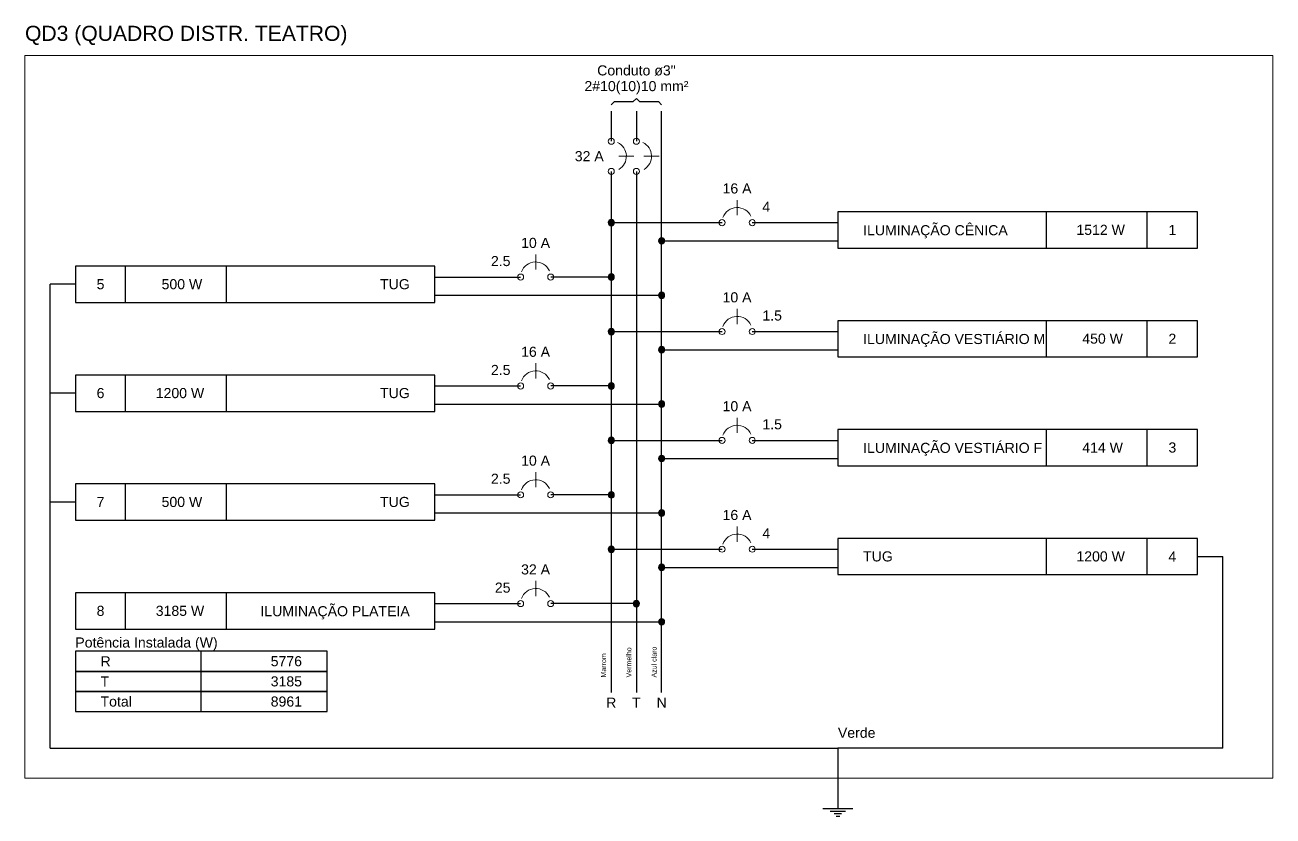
# Model space of a CAD drawing. Header units: millimetres. Extents: x -395 to 1008, y 9 to 692.
# Drawn here: x 101.82 to 114.94, y 16.09 to 24.4 of the extents above; entities that cross this region are included whole.
import ezdxf

# ---------------------------------------------------------------- set-up
doc = ezdxf.new("R2010")
doc.units = ezdxf.units.MM
doc.header["$LTSCALE"] = 0.1
doc.header["$MEASUREMENT"] = 0
for name, color, linetype, lineweight in [('.10', 200, 'Continuous', 5), ('.30', 50, 'Continuous', 5), ('.40 Interno parede', 27, 'Continuous', 5)]:
    doc.layers.add(name, color=color, linetype=linetype, lineweight=lineweight)
doc.layers.add('DI-Linhas_do_diagrama', color=9, linetype='Continuous')
doc.layers.add('DI-Textos_do_diagrama', color=7, linetype='Continuous')
doc.styles.add('Arial', font='arial.ttf')

msp = doc.modelspace()

# ---------------------------------------------------------------- hatches: boundary and pattern name
at = {"layer": 'DI-Linhas_do_diagrama', "linetype": 'Continuous'}
for points in [[(108.014, 22.323), (108.013, 22.326), (108.013, 22.328), (108.013, 22.331), (108.012, 22.334), (108.011, 22.336), (108.009, 22.339), (108.008, 22.341), (108.006, 22.343), (108.004, 22.345), (108.002, 22.347), (108, 22.349), (107.998, 22.35), (107.995, 22.352), (107.993, 22.353), (107.99, 22.353), (107.987, 22.354), (107.985, 22.354), (107.982, 22.355), (107.979, 22.354), (107.976, 22.354), (107.974, 22.353), (107.971, 22.353), (107.968, 22.352), (107.966, 22.35), (107.964, 22.349), (107.961, 22.347), (107.959, 22.345), (107.957, 22.343), (107.956, 22.341), (107.954, 22.339), (107.953, 22.336), (107.952, 22.334), (107.951, 22.331), (107.951, 22.328), (107.95, 22.326), (107.95, 22.323), (107.982, 22.323)], [(107.95, 22.323), (107.95, 22.32), (107.951, 22.317), (107.951, 22.315), (107.952, 22.312), (107.953, 22.309), (107.954, 22.307), (107.956, 22.305), (107.957, 22.302), (107.959, 22.3), (107.961, 22.298), (107.964, 22.297), (107.966, 22.295), (107.968, 22.294), (107.971, 22.293), (107.974, 22.292), (107.976, 22.291), (107.979, 22.291), (107.982, 22.291), (107.985, 22.291), (107.987, 22.291), (107.99, 22.292), (107.993, 22.293), (107.995, 22.294), (107.998, 22.295), (108, 22.297), (108.002, 22.298), (108.004, 22.3), (108.006, 22.302), (108.008, 22.305), (108.009, 22.307), (108.011, 22.309), (108.012, 22.312), (108.013, 22.315), (108.013, 22.317), (108.013, 22.32), (108.014, 22.323), (107.982, 22.323)], [(108.543, 22.132), (108.543, 22.135), (108.543, 22.138), (108.542, 22.14), (108.541, 22.143), (108.54, 22.146), (108.539, 22.148), (108.537, 22.15), (108.536, 22.153), (108.534, 22.155), (108.532, 22.156), (108.53, 22.158), (108.527, 22.16), (108.525, 22.161), (108.522, 22.162), (108.52, 22.163), (108.517, 22.163), (108.514, 22.164), (108.511, 22.164), (108.509, 22.164), (108.506, 22.163), (108.503, 22.163), (108.5, 22.162), (108.498, 22.161), (108.495, 22.16), (108.493, 22.158), (108.491, 22.156), (108.489, 22.155), (108.487, 22.153), (108.485, 22.15), (108.484, 22.148), (108.483, 22.146), (108.481, 22.143), (108.481, 22.14), (108.48, 22.138), (108.48, 22.135), (108.48, 22.132), (108.511, 22.132)], [(108.48, 22.132), (108.48, 22.129), (108.48, 22.127), (108.481, 22.124), (108.481, 22.121), (108.483, 22.119), (108.484, 22.116), (108.485, 22.114), (108.487, 22.112), (108.489, 22.11), (108.491, 22.108), (108.493, 22.106), (108.495, 22.105), (108.498, 22.103), (108.5, 22.102), (108.503, 22.101), (108.506, 22.101), (108.509, 22.101), (108.511, 22.1), (108.514, 22.101), (108.517, 22.101), (108.52, 22.101), (108.522, 22.102), (108.525, 22.103), (108.527, 22.105), (108.53, 22.106), (108.532, 22.108), (108.534, 22.11), (108.536, 22.112), (108.537, 22.114), (108.539, 22.116), (108.54, 22.119), (108.541, 22.121), (108.542, 22.124), (108.543, 22.127), (108.543, 22.129), (108.543, 22.132), (108.511, 22.132)], [(108.014, 21.751), (108.013, 21.754), (108.013, 21.756), (108.013, 21.759), (108.012, 21.762), (108.011, 21.764), (108.009, 21.767), (108.008, 21.769), (108.006, 21.771), (108.004, 21.773), (108.002, 21.775), (108, 21.777), (107.998, 21.778), (107.995, 21.78), (107.993, 21.781), (107.99, 21.782), (107.987, 21.782), (107.985, 21.783), (107.982, 21.783), (107.979, 21.783), (107.976, 21.782), (107.974, 21.782), (107.971, 21.781), (107.968, 21.78), (107.966, 21.778), (107.964, 21.777), (107.961, 21.775), (107.959, 21.773), (107.957, 21.771), (107.956, 21.769), (107.954, 21.767), (107.953, 21.764), (107.952, 21.762), (107.951, 21.759), (107.951, 21.756), (107.95, 21.754), (107.95, 21.751), (107.982, 21.751)], [(107.95, 21.751), (107.95, 21.748), (107.951, 21.745), (107.951, 21.743), (107.952, 21.74), (107.953, 21.737), (107.954, 21.735), (107.956, 21.733), (107.957, 21.73), (107.959, 21.728), (107.961, 21.727), (107.964, 21.725), (107.966, 21.723), (107.968, 21.722), (107.971, 21.721), (107.974, 21.72), (107.976, 21.72), (107.979, 21.719), (107.982, 21.719), (107.985, 21.719), (107.987, 21.72), (107.99, 21.72), (107.993, 21.721), (107.995, 21.722), (107.998, 21.723), (108, 21.725), (108.002, 21.727), (108.004, 21.728), (108.006, 21.73), (108.008, 21.733), (108.009, 21.735), (108.011, 21.737), (108.012, 21.74), (108.013, 21.743), (108.013, 21.745), (108.013, 21.748), (108.014, 21.751), (107.982, 21.751)], [(108.543, 21.56), (108.543, 21.563), (108.543, 21.566), (108.542, 21.569), (108.541, 21.571), (108.54, 21.574), (108.539, 21.576), (108.537, 21.579), (108.536, 21.581), (108.534, 21.583), (108.532, 21.585), (108.53, 21.586), (108.527, 21.588), (108.525, 21.589), (108.522, 21.59), (108.52, 21.591), (108.517, 21.592), (108.514, 21.592), (108.511, 21.592), (108.509, 21.592), (108.506, 21.592), (108.503, 21.591), (108.5, 21.59), (108.498, 21.589), (108.495, 21.588), (108.493, 21.586), (108.491, 21.585), (108.489, 21.583), (108.487, 21.581), (108.485, 21.579), (108.484, 21.576), (108.483, 21.574), (108.481, 21.571), (108.481, 21.569), (108.48, 21.566), (108.48, 21.563), (108.48, 21.56), (108.511, 21.56)], [(108.48, 21.56), (108.48, 21.558), (108.48, 21.555), (108.481, 21.552), (108.481, 21.549), (108.483, 21.547), (108.484, 21.544), (108.485, 21.542), (108.487, 21.54), (108.489, 21.538), (108.491, 21.536), (108.493, 21.534), (108.495, 21.533), (108.498, 21.532), (108.5, 21.53), (108.503, 21.53), (108.506, 21.529), (108.509, 21.529), (108.511, 21.529), (108.514, 21.529), (108.517, 21.529), (108.52, 21.53), (108.522, 21.53), (108.525, 21.532), (108.527, 21.533), (108.53, 21.534), (108.532, 21.536), (108.534, 21.538), (108.536, 21.54), (108.537, 21.542), (108.539, 21.544), (108.54, 21.547), (108.541, 21.549), (108.542, 21.552), (108.543, 21.555), (108.543, 21.558), (108.543, 21.56), (108.511, 21.56)], [(108.014, 21.179), (108.013, 21.182), (108.013, 21.185), (108.013, 21.187), (108.012, 21.19), (108.011, 21.192), (108.009, 21.195), (108.008, 21.197), (108.006, 21.199), (108.004, 21.202), (108.002, 21.203), (108, 21.205), (107.998, 21.207), (107.995, 21.208), (107.993, 21.209), (107.99, 21.21), (107.987, 21.21), (107.985, 21.211), (107.982, 21.211), (107.979, 21.211), (107.976, 21.21), (107.974, 21.21), (107.971, 21.209), (107.968, 21.208), (107.966, 21.207), (107.964, 21.205), (107.961, 21.203), (107.959, 21.202), (107.957, 21.199), (107.956, 21.197), (107.954, 21.195), (107.953, 21.192), (107.952, 21.19), (107.951, 21.187), (107.951, 21.185), (107.95, 21.182), (107.95, 21.179), (107.982, 21.179)], [(107.95, 21.179), (107.95, 21.176), (107.951, 21.174), (107.951, 21.171), (107.952, 21.168), (107.953, 21.166), (107.954, 21.163), (107.956, 21.161), (107.957, 21.159), (107.959, 21.157), (107.961, 21.155), (107.964, 21.153), (107.966, 21.152), (107.968, 21.15), (107.971, 21.149), (107.974, 21.148), (107.976, 21.148), (107.979, 21.147), (107.982, 21.147), (107.985, 21.147), (107.987, 21.148), (107.99, 21.148), (107.993, 21.149), (107.995, 21.15), (107.998, 21.152), (108, 21.153), (108.002, 21.155), (108.004, 21.157), (108.006, 21.159), (108.008, 21.161), (108.009, 21.163), (108.011, 21.166), (108.012, 21.168), (108.013, 21.171), (108.013, 21.174), (108.013, 21.176), (108.014, 21.179), (107.982, 21.179)], [(108.543, 20.988), (108.543, 20.991), (108.543, 20.994), (108.542, 20.997), (108.541, 20.999), (108.54, 21.002), (108.539, 21.004), (108.537, 21.007), (108.536, 21.009), (108.534, 21.011), (108.532, 21.013), (108.53, 21.014), (108.527, 21.016), (108.525, 21.017), (108.522, 21.018), (108.52, 21.019), (108.517, 21.02), (108.514, 21.02), (108.511, 21.02), (108.509, 21.02), (108.506, 21.02), (108.503, 21.019), (108.5, 21.018), (108.498, 21.017), (108.495, 21.016), (108.493, 21.014), (108.491, 21.013), (108.489, 21.011), (108.487, 21.009), (108.485, 21.007), (108.484, 21.004), (108.483, 21.002), (108.481, 20.999), (108.481, 20.997), (108.48, 20.994), (108.48, 20.991), (108.48, 20.988), (108.511, 20.988)], [(108.48, 20.988), (108.48, 20.986), (108.48, 20.983), (108.481, 20.98), (108.481, 20.978), (108.483, 20.975), (108.484, 20.973), (108.485, 20.97), (108.487, 20.968), (108.489, 20.966), (108.491, 20.964), (108.493, 20.962), (108.495, 20.961), (108.498, 20.96), (108.5, 20.959), (108.503, 20.958), (108.506, 20.957), (108.509, 20.957), (108.511, 20.957), (108.514, 20.957), (108.517, 20.957), (108.52, 20.958), (108.522, 20.959), (108.525, 20.96), (108.527, 20.961), (108.53, 20.962), (108.532, 20.964), (108.534, 20.966), (108.536, 20.968), (108.537, 20.97), (108.539, 20.973), (108.54, 20.975), (108.541, 20.978), (108.542, 20.98), (108.543, 20.983), (108.543, 20.986), (108.543, 20.988), (108.511, 20.988)], [(108.014, 20.607), (108.013, 20.61), (108.013, 20.613), (108.013, 20.615), (108.012, 20.618), (108.011, 20.621), (108.009, 20.623), (108.008, 20.625), (108.006, 20.628), (108.004, 20.63), (108.002, 20.632), (108, 20.633), (107.998, 20.635), (107.995, 20.636), (107.993, 20.637), (107.99, 20.638), (107.987, 20.638), (107.985, 20.639), (107.982, 20.639), (107.979, 20.639), (107.976, 20.638), (107.974, 20.638), (107.971, 20.637), (107.968, 20.636), (107.966, 20.635), (107.964, 20.633), (107.961, 20.632), (107.959, 20.63), (107.957, 20.628), (107.956, 20.625), (107.954, 20.623), (107.953, 20.621), (107.952, 20.618), (107.951, 20.615), (107.951, 20.613), (107.95, 20.61), (107.95, 20.607), (107.982, 20.607)], [(107.95, 20.607), (107.95, 20.604), (107.951, 20.602), (107.951, 20.599), (107.952, 20.596), (107.953, 20.594), (107.954, 20.591), (107.956, 20.589), (107.957, 20.587), (107.959, 20.585), (107.961, 20.583), (107.964, 20.581), (107.966, 20.58), (107.968, 20.578), (107.971, 20.577), (107.974, 20.577), (107.976, 20.576), (107.979, 20.576), (107.982, 20.575), (107.985, 20.576), (107.987, 20.576), (107.99, 20.577), (107.993, 20.577), (107.995, 20.578), (107.998, 20.58), (108, 20.581), (108.002, 20.583), (108.004, 20.585), (108.006, 20.587), (108.008, 20.589), (108.009, 20.591), (108.011, 20.594), (108.012, 20.596), (108.013, 20.599), (108.013, 20.602), (108.013, 20.604), (108.014, 20.607), (107.982, 20.607)], [(108.543, 20.417), (108.543, 20.419), (108.543, 20.422), (108.542, 20.425), (108.541, 20.427), (108.54, 20.43), (108.539, 20.432), (108.537, 20.435), (108.536, 20.437), (108.534, 20.439), (108.532, 20.441), (108.53, 20.443), (108.527, 20.444), (108.525, 20.445), (108.522, 20.446), (108.52, 20.447), (108.517, 20.448), (108.514, 20.448), (108.511, 20.448), (108.509, 20.448), (108.506, 20.448), (108.503, 20.447), (108.5, 20.446), (108.498, 20.445), (108.495, 20.444), (108.493, 20.443), (108.491, 20.441), (108.489, 20.439), (108.487, 20.437), (108.485, 20.435), (108.484, 20.432), (108.483, 20.43), (108.481, 20.427), (108.481, 20.425), (108.48, 20.422), (108.48, 20.419), (108.48, 20.417), (108.511, 20.417)], [(108.48, 20.417), (108.48, 20.414), (108.48, 20.411), (108.481, 20.408), (108.481, 20.406), (108.483, 20.403), (108.484, 20.401), (108.485, 20.398), (108.487, 20.396), (108.489, 20.394), (108.491, 20.392), (108.493, 20.391), (108.495, 20.389), (108.498, 20.388), (108.5, 20.387), (108.503, 20.386), (108.506, 20.385), (108.509, 20.385), (108.511, 20.385), (108.514, 20.385), (108.517, 20.385), (108.52, 20.386), (108.522, 20.387), (108.525, 20.388), (108.527, 20.389), (108.53, 20.391), (108.532, 20.392), (108.534, 20.394), (108.536, 20.396), (108.537, 20.398), (108.539, 20.401), (108.54, 20.403), (108.541, 20.406), (108.542, 20.408), (108.543, 20.411), (108.543, 20.414), (108.543, 20.417), (108.511, 20.417)], [(108.014, 20.035), (108.013, 20.038), (108.013, 20.041), (108.013, 20.044), (108.012, 20.046), (108.011, 20.049), (108.009, 20.051), (108.008, 20.054), (108.006, 20.056), (108.004, 20.058), (108.002, 20.06), (108, 20.061), (107.998, 20.063), (107.995, 20.064), (107.993, 20.065), (107.99, 20.066), (107.987, 20.067), (107.985, 20.067), (107.982, 20.067), (107.979, 20.067), (107.976, 20.067), (107.974, 20.066), (107.971, 20.065), (107.968, 20.064), (107.966, 20.063), (107.964, 20.061), (107.961, 20.06), (107.959, 20.058), (107.957, 20.056), (107.956, 20.054), (107.954, 20.051), (107.953, 20.049), (107.952, 20.046), (107.951, 20.044), (107.951, 20.041), (107.95, 20.038), (107.95, 20.035), (107.982, 20.035)], [(107.95, 20.035), (107.95, 20.033), (107.951, 20.03), (107.951, 20.027), (107.952, 20.024), (107.953, 20.022), (107.954, 20.019), (107.956, 20.017), (107.957, 20.015), (107.959, 20.013), (107.961, 20.011), (107.964, 20.009), (107.966, 20.008), (107.968, 20.007), (107.971, 20.005), (107.974, 20.005), (107.976, 20.004), (107.979, 20.004), (107.982, 20.004), (107.985, 20.004), (107.987, 20.004), (107.99, 20.005), (107.993, 20.005), (107.995, 20.007), (107.998, 20.008), (108, 20.009), (108.002, 20.011), (108.004, 20.013), (108.006, 20.015), (108.008, 20.017), (108.009, 20.019), (108.011, 20.022), (108.012, 20.024), (108.013, 20.027), (108.013, 20.03), (108.013, 20.033), (108.014, 20.035), (107.982, 20.035)], [(108.543, 19.845), (108.543, 19.847), (108.543, 19.85), (108.542, 19.853), (108.541, 19.856), (108.54, 19.858), (108.539, 19.861), (108.537, 19.863), (108.536, 19.865), (108.534, 19.867), (108.532, 19.869), (108.53, 19.871), (108.527, 19.872), (108.525, 19.874), (108.522, 19.875), (108.52, 19.875), (108.517, 19.876), (108.514, 19.876), (108.511, 19.876), (108.509, 19.876), (108.506, 19.876), (108.503, 19.875), (108.5, 19.875), (108.498, 19.874), (108.495, 19.872), (108.493, 19.871), (108.491, 19.869), (108.489, 19.867), (108.487, 19.865), (108.485, 19.863), (108.484, 19.861), (108.483, 19.858), (108.481, 19.856), (108.481, 19.853), (108.48, 19.85), (108.48, 19.847), (108.48, 19.845), (108.511, 19.845)], [(108.48, 19.845), (108.48, 19.842), (108.48, 19.839), (108.481, 19.836), (108.481, 19.834), (108.483, 19.831), (108.484, 19.829), (108.485, 19.826), (108.487, 19.824), (108.489, 19.822), (108.491, 19.82), (108.493, 19.819), (108.495, 19.817), (108.498, 19.816), (108.5, 19.815), (108.503, 19.814), (108.506, 19.813), (108.509, 19.813), (108.511, 19.813), (108.514, 19.813), (108.517, 19.813), (108.52, 19.814), (108.522, 19.815), (108.525, 19.816), (108.527, 19.817), (108.53, 19.819), (108.532, 19.82), (108.534, 19.822), (108.536, 19.824), (108.537, 19.826), (108.539, 19.829), (108.54, 19.831), (108.541, 19.834), (108.542, 19.836), (108.543, 19.839), (108.543, 19.842), (108.543, 19.845), (108.511, 19.845)], [(108.014, 19.463), (108.013, 19.466), (108.013, 19.469), (108.013, 19.472), (108.012, 19.474), (108.011, 19.477), (108.009, 19.479), (108.008, 19.482), (108.006, 19.484), (108.004, 19.486), (108.002, 19.488), (108, 19.49), (107.998, 19.491), (107.995, 19.492), (107.993, 19.493), (107.99, 19.494), (107.987, 19.495), (107.985, 19.495), (107.982, 19.495), (107.979, 19.495), (107.976, 19.495), (107.974, 19.494), (107.971, 19.493), (107.968, 19.492), (107.966, 19.491), (107.964, 19.49), (107.961, 19.488), (107.959, 19.486), (107.957, 19.484), (107.956, 19.482), (107.954, 19.479), (107.953, 19.477), (107.952, 19.474), (107.951, 19.472), (107.951, 19.469), (107.95, 19.466), (107.95, 19.463), (107.982, 19.463)], [(107.95, 19.463), (107.95, 19.461), (107.951, 19.458), (107.951, 19.455), (107.952, 19.453), (107.953, 19.45), (107.954, 19.448), (107.956, 19.445), (107.957, 19.443), (107.959, 19.441), (107.961, 19.439), (107.964, 19.437), (107.966, 19.436), (107.968, 19.435), (107.971, 19.434), (107.974, 19.433), (107.976, 19.432), (107.979, 19.432), (107.982, 19.432), (107.985, 19.432), (107.987, 19.432), (107.99, 19.433), (107.993, 19.434), (107.995, 19.435), (107.998, 19.436), (108, 19.437), (108.002, 19.439), (108.004, 19.441), (108.006, 19.443), (108.008, 19.445), (108.009, 19.448), (108.011, 19.45), (108.012, 19.453), (108.013, 19.455), (108.013, 19.458), (108.013, 19.461), (108.014, 19.463), (107.982, 19.463)], [(108.543, 19.273), (108.543, 19.276), (108.543, 19.278), (108.542, 19.281), (108.541, 19.284), (108.54, 19.286), (108.539, 19.289), (108.537, 19.291), (108.536, 19.293), (108.534, 19.295), (108.532, 19.297), (108.53, 19.299), (108.527, 19.3), (108.525, 19.302), (108.522, 19.303), (108.52, 19.304), (108.517, 19.304), (108.514, 19.305), (108.511, 19.305), (108.509, 19.305), (108.506, 19.304), (108.503, 19.304), (108.5, 19.303), (108.498, 19.302), (108.495, 19.3), (108.493, 19.299), (108.491, 19.297), (108.489, 19.295), (108.487, 19.293), (108.485, 19.291), (108.484, 19.289), (108.483, 19.286), (108.481, 19.284), (108.481, 19.281), (108.48, 19.278), (108.48, 19.276), (108.48, 19.273), (108.511, 19.273)], [(108.48, 19.273), (108.48, 19.27), (108.48, 19.267), (108.481, 19.265), (108.481, 19.262), (108.483, 19.259), (108.484, 19.257), (108.485, 19.255), (108.487, 19.252), (108.489, 19.25), (108.491, 19.249), (108.493, 19.247), (108.495, 19.245), (108.498, 19.244), (108.5, 19.243), (108.503, 19.242), (108.506, 19.242), (108.509, 19.241), (108.511, 19.241), (108.514, 19.241), (108.517, 19.242), (108.52, 19.242), (108.522, 19.243), (108.525, 19.244), (108.527, 19.245), (108.53, 19.247), (108.532, 19.249), (108.534, 19.25), (108.536, 19.252), (108.537, 19.255), (108.539, 19.257), (108.54, 19.259), (108.541, 19.262), (108.542, 19.265), (108.543, 19.267), (108.543, 19.27), (108.543, 19.273), (108.511, 19.273)], [(108.014, 18.892), (108.013, 18.894), (108.013, 18.897), (108.013, 18.9), (108.012, 18.902), (108.011, 18.905), (108.009, 18.908), (108.008, 18.91), (108.006, 18.912), (108.004, 18.914), (108.002, 18.916), (108, 18.918), (107.998, 18.919), (107.995, 18.92), (107.993, 18.921), (107.99, 18.922), (107.987, 18.923), (107.985, 18.923), (107.982, 18.923), (107.979, 18.923), (107.976, 18.923), (107.974, 18.922), (107.971, 18.921), (107.968, 18.92), (107.966, 18.919), (107.964, 18.918), (107.961, 18.916), (107.959, 18.914), (107.957, 18.912), (107.956, 18.91), (107.954, 18.908), (107.953, 18.905), (107.952, 18.902), (107.951, 18.9), (107.951, 18.897), (107.95, 18.894), (107.95, 18.892), (107.982, 18.892)], [(107.95, 18.892), (107.95, 18.889), (107.951, 18.886), (107.951, 18.883), (107.952, 18.881), (107.953, 18.878), (107.954, 18.876), (107.956, 18.873), (107.957, 18.871), (107.959, 18.869), (107.961, 18.867), (107.964, 18.866), (107.966, 18.864), (107.968, 18.863), (107.971, 18.862), (107.974, 18.861), (107.976, 18.86), (107.979, 18.86), (107.982, 18.86), (107.985, 18.86), (107.987, 18.86), (107.99, 18.861), (107.993, 18.862), (107.995, 18.863), (107.998, 18.864), (108, 18.866), (108.002, 18.867), (108.004, 18.869), (108.006, 18.871), (108.008, 18.873), (108.009, 18.876), (108.011, 18.878), (108.012, 18.881), (108.013, 18.883), (108.013, 18.886), (108.013, 18.889), (108.014, 18.892), (107.982, 18.892)], [(108.543, 18.701), (108.543, 18.704), (108.543, 18.707), (108.542, 18.709), (108.541, 18.712), (108.54, 18.714), (108.539, 18.717), (108.537, 18.719), (108.536, 18.721), (108.534, 18.723), (108.532, 18.725), (108.53, 18.727), (108.527, 18.729), (108.525, 18.73), (108.522, 18.731), (108.52, 18.732), (108.517, 18.732), (108.514, 18.733), (108.511, 18.733), (108.509, 18.733), (108.506, 18.732), (108.503, 18.732), (108.5, 18.731), (108.498, 18.73), (108.495, 18.729), (108.493, 18.727), (108.491, 18.725), (108.489, 18.723), (108.487, 18.721), (108.485, 18.719), (108.484, 18.717), (108.483, 18.714), (108.481, 18.712), (108.481, 18.709), (108.48, 18.707), (108.48, 18.704), (108.48, 18.701), (108.511, 18.701)], [(108.48, 18.701), (108.48, 18.698), (108.48, 18.695), (108.481, 18.693), (108.481, 18.69), (108.483, 18.688), (108.484, 18.685), (108.485, 18.683), (108.487, 18.681), (108.489, 18.679), (108.491, 18.677), (108.493, 18.675), (108.495, 18.673), (108.498, 18.672), (108.5, 18.671), (108.503, 18.67), (108.506, 18.67), (108.509, 18.669), (108.511, 18.669), (108.514, 18.669), (108.517, 18.67), (108.52, 18.67), (108.522, 18.671), (108.525, 18.672), (108.527, 18.673), (108.53, 18.675), (108.532, 18.677), (108.534, 18.679), (108.536, 18.681), (108.537, 18.683), (108.539, 18.685), (108.54, 18.688), (108.541, 18.69), (108.542, 18.693), (108.543, 18.695), (108.543, 18.698), (108.543, 18.701), (108.511, 18.701)], [(108.278, 18.32), (108.278, 18.323), (108.278, 18.325), (108.277, 18.328), (108.276, 18.331), (108.275, 18.333), (108.274, 18.336), (108.273, 18.338), (108.271, 18.34), (108.269, 18.342), (108.267, 18.344), (108.265, 18.346), (108.262, 18.347), (108.26, 18.349), (108.257, 18.35), (108.255, 18.35), (108.252, 18.351), (108.249, 18.351), (108.247, 18.352), (108.244, 18.351), (108.241, 18.351), (108.238, 18.35), (108.236, 18.35), (108.233, 18.349), (108.231, 18.347), (108.228, 18.346), (108.226, 18.344), (108.224, 18.342), (108.222, 18.34), (108.221, 18.338), (108.219, 18.336), (108.218, 18.333), (108.217, 18.331), (108.216, 18.328), (108.215, 18.325), (108.215, 18.323), (108.215, 18.32), (108.247, 18.32)], [(108.215, 18.32), (108.215, 18.317), (108.215, 18.314), (108.216, 18.312), (108.217, 18.309), (108.218, 18.306), (108.219, 18.304), (108.221, 18.302), (108.222, 18.299), (108.224, 18.297), (108.226, 18.295), (108.228, 18.294), (108.231, 18.292), (108.233, 18.291), (108.236, 18.29), (108.238, 18.289), (108.241, 18.288), (108.244, 18.288), (108.247, 18.288), (108.249, 18.288), (108.252, 18.288), (108.255, 18.289), (108.257, 18.29), (108.26, 18.291), (108.262, 18.292), (108.265, 18.294), (108.267, 18.295), (108.269, 18.297), (108.271, 18.299), (108.273, 18.302), (108.274, 18.304), (108.275, 18.306), (108.276, 18.309), (108.277, 18.312), (108.278, 18.314), (108.278, 18.317), (108.278, 18.32), (108.247, 18.32)], [(108.543, 18.129), (108.543, 18.132), (108.543, 18.135), (108.542, 18.137), (108.541, 18.14), (108.54, 18.143), (108.539, 18.145), (108.537, 18.147), (108.536, 18.15), (108.534, 18.152), (108.532, 18.153), (108.53, 18.155), (108.527, 18.157), (108.525, 18.158), (108.522, 18.159), (108.52, 18.16), (108.517, 18.16), (108.514, 18.161), (108.511, 18.161), (108.509, 18.161), (108.506, 18.16), (108.503, 18.16), (108.5, 18.159), (108.498, 18.158), (108.495, 18.157), (108.493, 18.155), (108.491, 18.153), (108.489, 18.152), (108.487, 18.15), (108.485, 18.147), (108.484, 18.145), (108.483, 18.143), (108.481, 18.14), (108.481, 18.137), (108.48, 18.135), (108.48, 18.132), (108.48, 18.129), (108.511, 18.129)], [(108.48, 18.129), (108.48, 18.126), (108.48, 18.124), (108.481, 18.121), (108.481, 18.118), (108.483, 18.116), (108.484, 18.113), (108.485, 18.111), (108.487, 18.109), (108.489, 18.107), (108.491, 18.105), (108.493, 18.103), (108.495, 18.102), (108.498, 18.1), (108.5, 18.099), (108.503, 18.098), (108.506, 18.098), (108.509, 18.097), (108.511, 18.097), (108.514, 18.097), (108.517, 18.098), (108.52, 18.098), (108.522, 18.099), (108.525, 18.1), (108.527, 18.102), (108.53, 18.103), (108.532, 18.105), (108.534, 18.107), (108.536, 18.109), (108.537, 18.111), (108.539, 18.113), (108.54, 18.116), (108.541, 18.118), (108.542, 18.121), (108.543, 18.124), (108.543, 18.126), (108.543, 18.129), (108.511, 18.129)]]:
    msp.add_hatch(color=256, dxfattribs=at).paths.add_polyline_path(points)

# ---------------------------------------------------------------- linework, layer by layer
at = {"layer": '.10', "color": 200, "lineweight": 9}
for p, q in [((114.939, 24.079), (101.818, 24.079)), ((101.818, 24.079), (101.818, 16.486)), ((114.939, 16.486), (114.939, 24.079)), ((108.061, 23.02), (108.22, 23.02)), ((108.326, 23.02), (108.485, 23.02)), ((109.306, 22.402), (109.306, 22.561)), ((107.188, 21.83), (107.188, 21.989)), ((109.306, 21.258), (109.306, 21.417)), ((107.188, 20.687), (107.188, 20.845)), ((109.306, 20.115), (109.306, 20.274)), ((107.188, 19.543), (107.188, 19.702)), ((109.306, 18.971), (109.306, 19.13)), ((107.188, 18.399), (107.188, 18.558)), ((101.818, 16.486), (114.939, 16.486))]:
    msp.add_line(p, q, dxfattribs=at)
for centre in [(107.982, 23.178), (108.247, 23.178), (107.982, 22.861), (108.247, 22.861), (109.147, 22.323), (109.464, 22.323), (107.029, 21.751), (107.346, 21.751), (109.147, 21.179), (109.464, 21.179), (107.029, 20.607), (107.346, 20.607), (109.147, 20.035), (109.464, 20.035), (107.029, 19.463), (107.346, 19.463), (109.147, 18.892), (109.464, 18.892), (107.029, 18.32), (107.346, 18.32)]:
    msp.add_circle(centre, 0.0318, dxfattribs=at)
for centre, start, end in [((107.982, 23.02), 300, 65), ((108.247, 23.02), 300, 65), ((109.306, 22.323), 25, 160), ((107.188, 21.751), 25, 160), ((109.306, 21.179), 25, 160), ((107.188, 20.607), 25, 160), ((109.306, 20.035), 25, 160), ((107.188, 19.463), 25, 160), ((109.306, 18.892), 25, 160), ((107.188, 18.32), 25, 160)]:
    msp.add_arc(centre, 0.159, start, end, dxfattribs=at)
at = {"layer": '.30', "color": 37, "lineweight": 30, "true_color": 0x855f32}
for p, q in [((107.982, 23.496), (107.982, 23.178)), ((107.982, 22.861), (107.982, 17.386))]:
    msp.add_line(p, q, dxfattribs=at)
at = {"layer": '.30', "color": 244, "lineweight": 30, "true_color": 0x991b1e}
for p, q in [((108.247, 23.496), (108.247, 23.178)), ((108.247, 22.861), (108.247, 17.386))]:
    msp.add_line(p, q, dxfattribs=at)
at = {"layer": '.30', "color": 159, "lineweight": 30, "true_color": 0x22346e}
msp.add_line((108.511, 17.386), (108.511, 23.496), dxfattribs=at)
at = {"layer": '.30', "color": 116, "lineweight": 30, "true_color": 0x136734}
for p, q in [((102.348, 21.675), (102.083, 21.675)), ((102.083, 16.803), (102.083, 21.675)), ((102.348, 20.531), (102.083, 20.531)), ((102.348, 19.387), (102.083, 19.387)), ((114.145, 18.815), (114.41, 18.815)), ((114.41, 16.803), (114.41, 18.815)), ((102.083, 16.803), (110.365, 16.803)), ((110.365, 16.803), (110.365, 16.168)), ((114.41, 16.803), (110.365, 16.803)), ((110.206, 16.168), (110.523, 16.168)), ((110.285, 16.141), (110.444, 16.141)), ((110.325, 16.115), (110.404, 16.115)), ((110.345, 16.088), (110.384, 16.088))]:
    msp.add_line(p, q, dxfattribs=at)
at = {"layer": 'DI-Linhas_do_diagrama', "linetype": 'Continuous'}
for p, q in [((114.145, 22.437), (110.365, 22.437)), ((110.365, 22.437), (110.365, 22.056)), ((112.557, 22.056), (112.557, 22.437)), ((113.616, 22.056), (113.616, 22.437)), ((114.145, 22.056), (114.145, 22.437)), ((107.982, 22.323), (109.147, 22.323)), ((109.464, 22.323), (110.365, 22.323)), ((108.511, 22.132), (110.365, 22.132)), ((110.365, 22.056), (114.145, 22.056)), ((106.129, 21.865), (102.348, 21.865)), ((102.348, 21.865), (102.348, 21.484)), ((102.877, 21.484), (102.877, 21.865)), ((103.936, 21.484), (103.936, 21.865)), ((106.129, 21.484), (106.129, 21.865)), ((106.129, 21.751), (107.029, 21.751)), ((107.982, 21.751), (107.346, 21.751)), ((106.129, 21.56), (108.511, 21.56)), ((102.348, 21.484), (106.129, 21.484)), ((114.145, 21.293), (110.365, 21.293)), ((110.365, 21.293), (110.365, 20.912)), ((112.557, 20.912), (112.557, 21.293)), ((113.616, 20.912), (113.616, 21.293)), ((114.145, 20.912), (114.145, 21.293)), ((107.982, 21.179), (109.147, 21.179)), ((109.464, 21.179), (110.365, 21.179)), ((108.511, 20.988), (110.365, 20.988)), ((110.365, 20.912), (114.145, 20.912)), ((106.129, 20.722), (102.348, 20.722)), ((102.348, 20.722), (102.348, 20.34)), ((102.877, 20.34), (102.877, 20.722)), ((103.936, 20.34), (103.936, 20.722)), ((106.129, 20.34), (106.129, 20.722)), ((106.129, 20.607), (107.029, 20.607)), ((107.982, 20.607), (107.346, 20.607)), ((102.348, 20.34), (106.129, 20.34)), ((106.129, 20.417), (108.511, 20.417)), ((114.145, 20.15), (110.365, 20.15)), ((110.365, 20.15), (110.365, 19.768)), ((112.557, 19.768), (112.557, 20.15)), ((113.616, 19.768), (113.616, 20.15)), ((114.145, 19.768), (114.145, 20.15)), ((107.982, 20.035), (109.147, 20.035)), ((109.464, 20.035), (110.365, 20.035)), ((108.511, 19.845), (110.365, 19.845)), ((110.365, 19.768), (114.145, 19.768)), ((106.129, 19.578), (102.348, 19.578)), ((102.348, 19.578), (102.348, 19.197)), ((102.877, 19.197), (102.877, 19.578)), ((103.936, 19.197), (103.936, 19.578)), ((106.129, 19.197), (106.129, 19.578)), ((106.129, 19.463), (107.029, 19.463)), ((107.982, 19.463), (107.346, 19.463)), ((102.348, 19.197), (106.129, 19.197)), ((106.129, 19.273), (108.511, 19.273)), ((114.145, 19.006), (110.365, 19.006)), ((110.365, 19.006), (110.365, 18.625)), ((112.557, 18.625), (112.557, 19.006)), ((113.616, 18.625), (113.616, 19.006)), ((114.145, 18.625), (114.145, 19.006)), ((107.982, 18.892), (109.147, 18.892)), ((109.464, 18.892), (110.365, 18.892)), ((108.511, 18.701), (110.365, 18.701)), ((110.365, 18.625), (114.145, 18.625)), ((106.129, 18.434), (102.348, 18.434)), ((102.348, 18.434), (102.348, 18.053)), ((102.877, 18.053), (102.877, 18.434)), ((103.936, 18.053), (103.936, 18.434)), ((106.129, 18.053), (106.129, 18.434)), ((106.129, 18.32), (107.029, 18.32)), ((108.247, 18.32), (107.346, 18.32)), ((106.129, 18.129), (108.511, 18.129)), ((102.348, 18.053), (106.129, 18.053)), ((104.995, 17.82), (102.348, 17.82)), ((102.348, 17.82), (102.348, 17.608)), ((103.672, 17.608), (103.672, 17.82)), ((104.995, 17.608), (104.995, 17.82)), ((102.348, 17.608), (104.995, 17.608)), ((104.995, 17.608), (102.348, 17.608)), ((102.348, 17.608), (102.348, 17.396)), ((103.672, 17.396), (103.672, 17.608)), ((104.995, 17.396), (104.995, 17.608)), ((102.348, 17.396), (104.995, 17.396)), ((104.995, 17.396), (102.348, 17.396)), ((102.348, 17.396), (102.348, 17.185)), ((103.672, 17.185), (103.672, 17.396)), ((104.995, 17.185), (104.995, 17.396)), ((102.348, 17.185), (104.995, 17.185))]:
    msp.add_line(p, q, dxfattribs=at)
at = {"layer": 'DI-Linhas_do_diagrama'}
for points in [[(107.95, 22.323, 1), (108.014, 22.323), (108.014, 22.323, 1), (107.95, 22.323)], [(108.48, 22.132, 1), (108.543, 22.132), (108.543, 22.132, 1), (108.48, 22.132)], [(107.95, 21.751, 1), (108.014, 21.751), (108.014, 21.751, 1), (107.95, 21.751)], [(108.48, 21.56, 1), (108.543, 21.56), (108.543, 21.56, 1), (108.48, 21.56)], [(107.95, 21.179, 1), (108.014, 21.179), (108.014, 21.179, 1), (107.95, 21.179)], [(108.48, 20.988, 1), (108.543, 20.988), (108.543, 20.988, 1), (108.48, 20.988)], [(107.95, 20.607, 1), (108.014, 20.607), (108.014, 20.607, 1), (107.95, 20.607)], [(108.48, 20.417, 1), (108.543, 20.417), (108.543, 20.417, 1), (108.48, 20.417)], [(107.95, 20.035, 1), (108.014, 20.035), (108.014, 20.035, 1), (107.95, 20.035)], [(108.48, 19.845, 1), (108.543, 19.845), (108.543, 19.845, 1), (108.48, 19.845)], [(107.95, 19.463, 1), (108.014, 19.463), (108.014, 19.463, 1), (107.95, 19.463)], [(108.48, 19.273, 1), (108.543, 19.273), (108.543, 19.273, 1), (108.48, 19.273)], [(107.95, 18.892, 1), (108.014, 18.892), (108.014, 18.892, 1), (107.95, 18.892)], [(108.48, 18.701, 1), (108.543, 18.701), (108.543, 18.701, 1), (108.48, 18.701)], [(108.215, 18.32, 1), (108.278, 18.32), (108.278, 18.32, 1), (108.215, 18.32)], [(108.48, 18.129, 1), (108.543, 18.129), (108.543, 18.129, 1), (108.48, 18.129)]]:
    msp.add_lwpolyline(points, format="xyb", dxfattribs=at)
at = {"layer": 'DI-Textos_do_diagrama', "linetype": 'Continuous'}
for p, q in [((108.213, 23.595), (108.247, 23.629)), ((108.247, 23.629), (108.28, 23.595)), ((107.982, 23.562), (108.015, 23.595)), ((108.015, 23.595), (108.213, 23.595)), ((108.28, 23.595), (108.478, 23.595)), ((108.478, 23.595), (108.511, 23.562))]:
    msp.add_line(p, q, dxfattribs=at)

# ---------------------------------------------------------------- texts
at = {"layer": '.30', "color": 37, "lineweight": 30, "true_color": 0x855f32, "char_height": 0.0529, "attachment_point": 7, "rotation": 90.0002, "line_spacing_factor": 0.9, "style": 'Arial'}
for s, insert, width in [('Vermelho', (108.194, 17.544), 0.64197), ('Marrom', (107.929, 17.544), 0.51665)]:
    msp.add_mtext(s, dxfattribs=dict(at, insert=insert, width=width))
at = {"layer": '.30', "color": 159, "lineweight": 30, "true_color": 0x22346e, "insert": (108.459, 17.544), "char_height": 0.0529, "width": 0.65859, "attachment_point": 7, "rotation": 90.0002, "line_spacing_factor": 0.9, "style": 'Arial'}
msp.add_mtext('Azul claro', dxfattribs=at)
at = {"layer": '.30', "color": 37, "lineweight": 30, "true_color": 0x855f32, "insert": (107.982, 17.227), "char_height": 0.106, "width": 0.20943, "attachment_point": 8, "line_spacing_factor": 0.9, "style": 'Arial'}
msp.add_mtext('R', dxfattribs=at)
at = {"layer": '.30', "color": 244, "lineweight": 30, "true_color": 0x991b1e, "insert": (108.247, 17.227), "char_height": 0.106, "width": 0.17714, "attachment_point": 8, "line_spacing_factor": 0.9, "style": 'Arial'}
msp.add_mtext('T', dxfattribs=at)
at = {"layer": '.30', "color": 159, "lineweight": 30, "true_color": 0x22346e, "insert": (108.512, 17.227), "char_height": 0.106, "width": 0.20943, "attachment_point": 8, "line_spacing_factor": 0.9, "style": 'Arial'}
msp.add_mtext('N', dxfattribs=at)
at = {"layer": '.30', "color": 116, "lineweight": 30, "true_color": 0x136734, "insert": (110.365, 16.909), "char_height": 0.1059, "width": 0.77385, "attachment_point": 7, "line_spacing_factor": 0.9, "style": 'Arial'}
msp.add_mtext('Verde', dxfattribs=at)
at = {"layer": '.40 Interno parede', "color": 27, "line_spacing_factor": 0.9, "style": 'Arial'}
for s, insert, char_height, width, attachment_point in [('QD3 (QUADRO DISTR. TEATRO)', (101.819, 24.185), 0.15885, 6.72246, 7), ('Conduto ø3"', (108.247, 23.867), 0.1059, 1.61836, 8), ('2#10(10)10 mm²', (108.247, 23.673), 0.1059, 2.14371, 8), (' 32 A', (107.903, 22.967), 0.1059, 0.67714, 9), ('    16 A', (108.988, 22.628), 0.1059, 0.91885, 7), ('4', (109.571, 22.437), 0.106, 0.16128, 7), ('ILUMINAÇÃO CÊNICA', (110.63, 22.158), 0.1059, 2.981, 7), ('  1512 W', (113.086, 22.193), 0.1059, 1.16057, 8), ('1', (113.881, 22.193), 0.106, 0.16128, 8), ('    10 A', (106.87, 22.056), 0.1059, 0.91885, 7), ('2.5', (106.923, 21.865), 0.1059, 0.40314, 9), ('5', (102.613, 21.622), 0.106, 0.16128, 8), ('   500 W', (103.407, 21.622), 0.1059, 1.07985, 8), ('TUG', (105.864, 21.622), 0.1059, 0.61214, 9), ('    10 A', (108.988, 21.484), 0.1059, 0.91885, 7), ('1.5', (109.571, 21.293), 0.1059, 0.40314, 7), ('ILUMINAÇÃO VESTIÁRIO M', (110.63, 21.015), 0.1059, 3.75442, 7), ('   450 W', (113.086, 21.05), 0.1059, 1.07985, 8), ('2', (113.881, 21.05), 0.106, 0.16128, 8), ('    16 A', (106.87, 20.912), 0.1059, 0.91885, 7), ('2.5', (106.923, 20.721), 0.1059, 0.40314, 9), ('6', (102.613, 20.478), 0.106, 0.16128, 8), ('  1200 W', (103.407, 20.478), 0.1059, 1.16057, 8), ('TUG', (105.864, 20.478), 0.1059, 0.61214, 9), ('    10 A', (108.988, 20.34), 0.1059, 0.91885, 7), ('1.5', (109.571, 20.15), 0.1059, 0.40314, 7), ('ILUMINAÇÃO VESTIÁRIO F', (110.63, 19.871), 0.1059, 3.69, 7), ('   414 W', (113.086, 19.906), 0.1059, 1.07985, 8), ('3', (113.881, 19.906), 0.106, 0.16128, 8), ('    10 A', (106.87, 19.768), 0.1059, 0.91885, 7), ('2.5', (106.923, 19.578), 0.1059, 0.40314, 9), ('7', (102.613, 19.334), 0.106, 0.16128, 8), ('   500 W', (103.407, 19.334), 0.1059, 1.07985, 8), ('TUG', (105.864, 19.334), 0.1059, 0.61214, 9), ('    16 A', (108.988, 19.197), 0.1059, 0.91885, 7), ('4', (109.571, 19.006), 0.106, 0.16128, 7), ('TUG', (110.63, 18.762), 0.1059, 0.61214, 7), ('  1200 W', (113.086, 18.762), 0.1059, 1.16057, 8), ('4', (113.881, 18.762), 0.106, 0.16128, 8), ('    32 A', (106.87, 18.625), 0.1059, 0.91885, 7), ('25', (106.923, 18.434), 0.1059, 0.32257, 9), ('8', (102.613, 18.19), 0.106, 0.16128, 8), ('  3185 W', (103.407, 18.19), 0.1059, 1.16057, 8), ('ILUMINAÇÃO PLATEIA ', (105.864, 18.155), 0.1059, 3.15856, 9), ('Potência Instalada (W)', (102.348, 17.827), 0.1059, 2.93356, 7), ('R', (102.613, 17.661), 0.106, 0.20943, 7), ('  5776', (104.731, 17.661), 0.1059, 0.80628, 9), ('T', (102.613, 17.449), 0.106, 0.17714, 7), ('  3185', (104.731, 17.449), 0.1059, 0.80628, 9), ('Total', (102.613, 17.237), 0.1059, 0.64471, 7), ('  8961', (104.731, 17.237), 0.1059, 0.80628, 9)]:
    msp.add_mtext(s, dxfattribs=dict(at, insert=insert, char_height=char_height, width=width, attachment_point=attachment_point))

doc.saveas('drawing.dxf')
